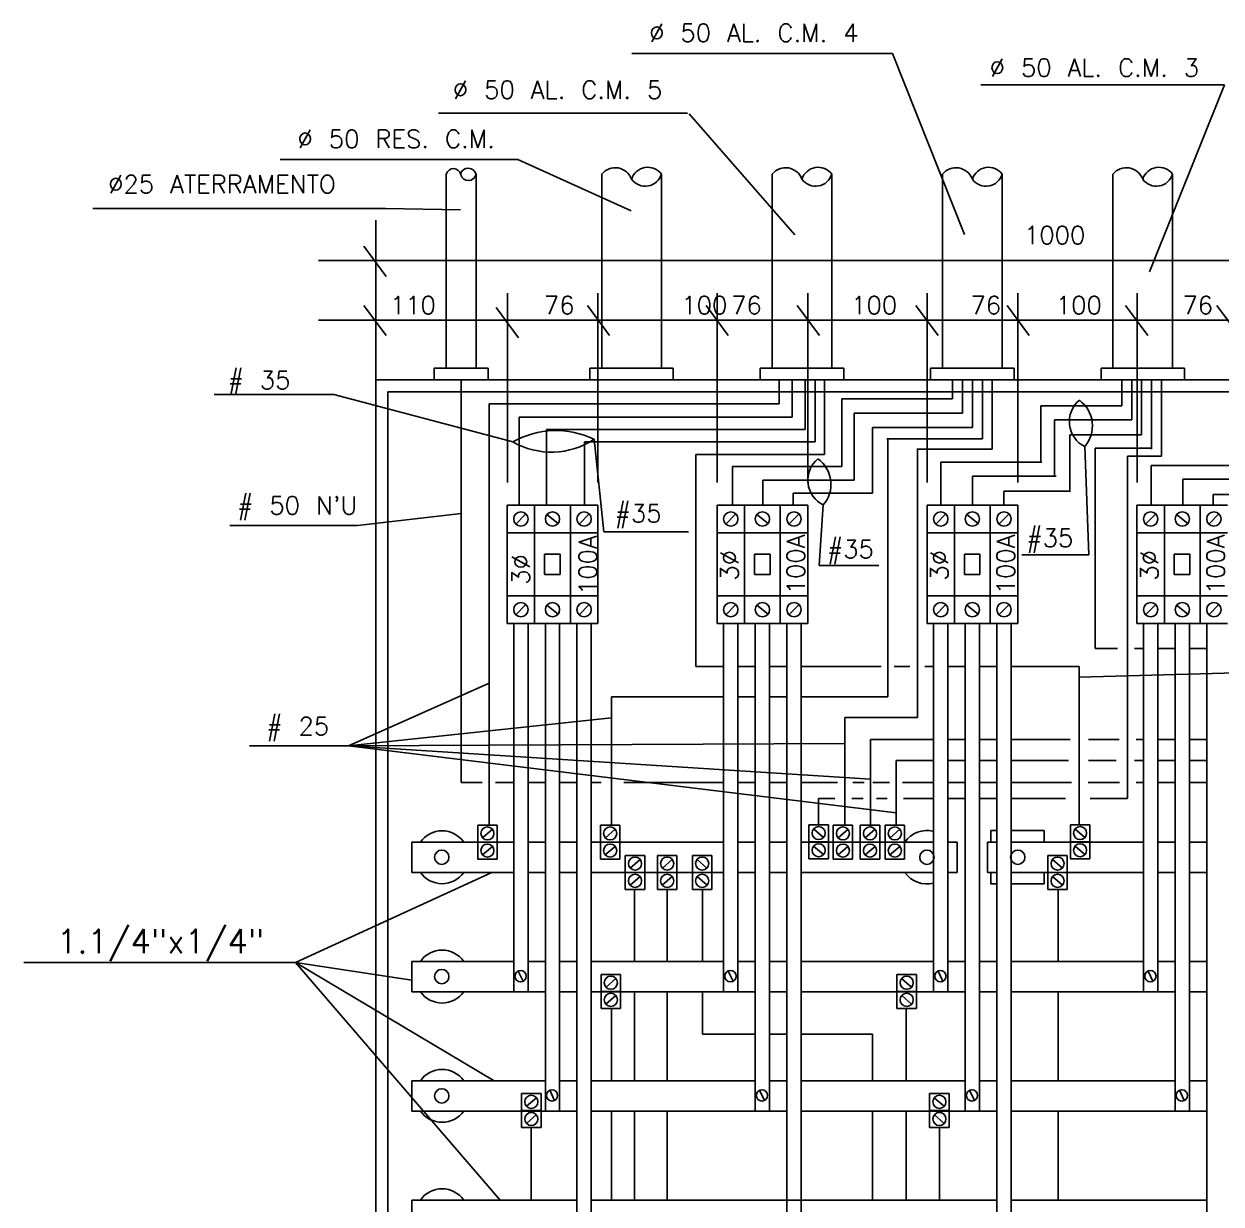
# Model space of a CAD drawing. Extents: x -0.026 to 0.455, y 0.043 to 0.377.
# Drawn here: x -0.0258 to 0.1749, y 0.1741 to 0.3719 of the extents above; entities that cross this region are included whole.
import ezdxf

# ---------------------------------------------------------------- set-up
doc = ezdxf.new("R2010")
doc.units = 0
doc.header["$MEASUREMENT"] = 0
doc.layers.add('DETALHES-DIVERSOS', color=7, linetype='CONTINUOUS')
doc.styles.add('R60', font='txt', dxfattribs={"height": 0.15, "bigfont": 'RHENO'})
doc.styles.add('R80', font='txt', dxfattribs={"height": 0.2, "bigfont": 'RHENO'})

msp = doc.modelspace()

# ---------------------------------------------------------------- linework, layer by layer
at = {"layer": 'DETALHES-DIVERSOS'}
for p, q in [((0.1198375472115845, 0.3670003685644025), (0.0760993715915032, 0.3670003685644025)), ((0.1318931183262825, 0.3366307193454736), (0.1198375472115845, 0.3670003685644025)), ((0.1346657963387777, 0.3617632381575805), (0.1754880954297579, 0.3617632381575805)), ((0.16289690656654, 0.3303800575024377), (0.1754880954297579, 0.3617632381575805)), ((0.0854746045798899, 0.3569847662377273), (0.04368034110916341, 0.3569847662377273)), ((0.1034729840013107, 0.3366047977490896), (0.085756536935059, 0.3568912029601154)), ((0.05699240856692882, 0.3492262698102334), (0.01714206831898252, 0.3492262698102334)), ((0.07598923403826177, 0.3406013432606443), (0.05699240856692882, 0.3492262698102334)), ((0.04500550310922705, 0.3142672894003596), (0.04500550310922705, 0.3467829245575402)), ((0.05000550310922705, 0.3142672894003596), (0.05000550310922705, 0.3467829245575403)), ((0.07107693110922696, 0.3142672894003594), (0.07107693110922696, 0.3467829245575399)), ((0.08107693110922697, 0.3142672894003594), (0.08107693110922697, 0.3467829245575401)), ((0.09964835910922687, 0.3142672894003596), (0.09964835910922687, 0.3467829245575402)), ((0.1096483591092269, 0.3142672894003596), (0.1096483591092269, 0.3467829245575402)), ((0.1282197871092269, 0.3142672894003596), (0.1282197871092269, 0.3467829245575402)), ((0.1382197871092269, 0.3142672894003596), (0.1382197871092269, 0.3467829245575402)), ((0.156791215109227, 0.3142672894003596), (0.156791215109227, 0.3467829245575402)), ((0.166791215109227, 0.3142672894003596), (0.166791215109227, 0.3467829245575405)), ((-0.01426757584461086, 0.3409987421516942), (0.03482175064053266, 0.3409987421516942)), ((0.03482175064053266, 0.3409987421516942), (0.04737089770863562, 0.3407938952089563)), ((0.03321978910922695, 0.3122672894003594), (0.03321978910922695, 0.3390718781442005)), ((0.03120907992406188, 0.3347049097567084), (0.03493419130961328, 0.3296286430515024)), ((0.2403440126750242, 0.3322672894003594), (0.02357328315301629, 0.3322672894003595)), ((0.05524816877866456, 0.2951034556011479), (0.05524816877866456, 0.3268174311335756)), ((0.07044816877866453, 0.2951034556011479), (0.07044816877866453, 0.3268174311335756)), ((0.09044816877866453, 0.2951034556011479), (0.09044816877866453, 0.3268174311335756)), ((0.1056481687786646, 0.2951034556011479), (0.1056481687786646, 0.3268174311335756)), ((0.1256481687786646, 0.2951034556011479), (0.1256481687786646, 0.3268174311335756)), ((0.1408481687786646, 0.2951034556011479), (0.1408481687786646, 0.3268174311335756)), ((0.1608481687786646, 0.2951034556011479), (0.1608481687786646, 0.3268174311335756)), ((0.03120907992406188, 0.3247704113971528), (0.03493419130961328, 0.3196941446919467)), ((0.05338561308588879, 0.3243883153064007), (0.05711072447144033, 0.3193120486011947)), ((0.06867976873227832, 0.3247704113971528), (0.07240488011782986, 0.3196941446919467)), ((0.0885621760556262, 0.3247704113971528), (0.09228728744117774, 0.3196941446919467)), ((0.1038563372387284, 0.3247704113971528), (0.10758144862428, 0.3196941446919467)), ((0.1237387445620763, 0.3247704113971528), (0.1274638559476277, 0.3196941446919467)), ((0.1390329002084658, 0.3247704113971528), (0.1427580115940174, 0.3196941446919467)), ((0.1589153075318137, 0.3247704113971528), (0.1626404189173651, 0.3196941446919467)), ((0.1742094687149159, 0.3247704113971528), (0.1779345801004673, 0.3196941446919467)), ((0.2403440126750242, 0.3222672894003594), (0.02357328315301629, 0.3222672894003594)), ((0.04300550310922688, 0.3122672894003595), (0.04300550310922688, 0.3142672894003596)), ((0.04750550310922691, 0.3142672894003594), (0.04300550310922688, 0.3142672894003596)), ((0.04750550310922691, 0.3142672894003594), (0.05200550310922693, 0.3142672894003596)), ((0.05200550310922693, 0.3122672894003595), (0.05200550310922693, 0.3142672894003596)), ((0.08307693110922686, 0.3142672894003593), (0.06907693110922708, 0.3142672894003594)), ((0.06907693110922708, 0.3122672894003594), (0.06907693110922708, 0.3142672894003594)), ((0.083076931109227, 0.3122672894003594), (0.083076931109227, 0.3142672894003594)), ((0.09764835910922699, 0.3122672894003595), (0.09764835910922699, 0.3142672894003596)), ((0.1116483591092269, 0.3142672894003594), (0.09764835910922699, 0.3142672894003596)), ((0.111648359109227, 0.3122672894003595), (0.111648359109227, 0.3142672894003596)), ((0.140219787109227, 0.3142672894003594), (0.1262197871092269, 0.3142672894003596)), ((0.1262197871092269, 0.3122672894003595), (0.1262197871092269, 0.3142672894003596)), ((0.140219787109227, 0.3122672894003595), (0.140219787109227, 0.3142672894003596)), ((0.1687912151092269, 0.3142672894003594), (0.154791215109227, 0.3142672894003596)), ((0.154791215109227, 0.3122672894003595), (0.154791215109227, 0.3142672894003596)), ((0.168791215109227, 0.3122672894003595), (0.168791215109227, 0.3142672894003596)), ((0.2332197891092269, 0.3122672894003594), (0.03321978910922695, 0.3122672894003594)), ((0.03321978910922695, 0.3122672894003594), (0.03321978910922695, 0.1122672894003594)), ((0.04750550310922691, 0.3122672894003594), (0.04750550310922705, 0.24477805172912)), ((0.1008122943949159, 0.3122672894003594), (0.1008122943949159, 0.3082875234322874)), ((0.1029881069239914, 0.3122672894003594), (0.1029881069239914, 0.3060278323620827)), ((0.1051639257929455, 0.3122672894003594), (0.1051639257929455, 0.3039546115591533)), ((0.1068639257929453, 0.3122672894003594), (0.1068639257929453, 0.3018902284971168)), ((0.1084113760599288, 0.3122672894003594), (0.1084113760599288, 0.2997606986668832)), ((0.1299134292076782, 0.3122672894003594), (0.1299134292076782, 0.3091048463564129)), ((0.1315734292076782, 0.3122672894003594), (0.1315734292076782, 0.3066993229750319)), ((0.1332334292076781, 0.3122672894003594), (0.1332334292076781, 0.3042937995936509)), ((0.1348934292076781, 0.3122672894003594), (0.1348934292076781, 0.3024037477930706)), ((0.1365534292076781, 0.3122672894003594), (0.1365534292076781, 0.3006855168063698)), ((0.1582833782418506, 0.3122672894003594), (0.1582833782418506, 0.3079142970416052)), ((0.1599433782418505, 0.3122672894003594), (0.1599433782418505, 0.3055989067258342)), ((0.1616033782418505, 0.3122672894003594), (0.1616033782418505, 0.3030519804834335)), ((0.1632633782418505, 0.3122672894003594), (0.1632633782418505, 0.3006464514586968)), ((0.1649233782418504, 0.3122672894003594), (0.1649233782418504, 0.2994827528308888)), ((0.02614749323931591, 0.309838869863371), (0.006116192293248161, 0.309838869863371)), ((0.05615982435322223, 0.3018991883374506), (0.02614749323931591, 0.309838869863371)), ((0.2312197891092269, 0.3102672894003595), (0.03521978910922684, 0.3102672894003594)), ((0.03521978910922684, 0.3102672894003594), (0.03521978910922698, 0.1142672894003594)), ((0.1008122943949159, 0.3082875234322874), (0.05220349478071711, 0.3082875234322874)), ((0.05220349478071711, 0.3082875234322874), (0.05220349478071711, 0.2376235287381103)), ((0.1299134292076782, 0.3091048463564129), (0.1113353310423074, 0.3091048463564128)), ((0.1113353310423074, 0.2977487778895828), (0.1113353310423074, 0.3091048463564129)), ((0.1582833782418506, 0.3079142970416052), (0.1446826558197118, 0.3079142970416051)), ((0.144682655819712, 0.3079142970416051), (0.1446826558197118, 0.2984640243299609)), ((0.08416895725573482, 0.3060278323620825), (0.0572483593480456, 0.3060278323620825)), ((0.0572483593480456, 0.3060278323620825), (0.0572483593480456, 0.2912672894003595)), ((0.1029881069239914, 0.3060278323620827), (0.08313732585770538, 0.3060278323620827)), ((0.1315734292076782, 0.3066993229750319), (0.1133986001782449, 0.3066993229750318)), ((0.1133986001782449, 0.29547874540578), (0.1133986001782449, 0.3066993229750319)), ((0.1599433782418505, 0.3055989067258342), (0.1469980461354828, 0.3055989067258341)), ((0.1469980461354828, 0.3055989067258341), (0.1469980461354828, 0.29614863401419)), ((0.08932713326551835, 0.3039546115591533), (0.0618298406215979, 0.3039546115591533)), ((0.0618298406215979, 0.3039546115591533), (0.0618298406215979, 0.2912672894003596)), ((0.1051639257929455, 0.3039546115591533), (0.08932713326551835, 0.3039546115591533)), ((0.1183848323384578, 0.3042937995936509), (0.1164935007122119, 0.3042937995936508)), ((0.1164935007122119, 0.2932806672914846), (0.1164935007122119, 0.3042937995936509)), ((0.1332334292076781, 0.3042937995936509), (0.1183848323384578, 0.3042937995936509)), ((0.09723632845000638, 0.3018902284971168), (0.06819045672287104, 0.3018902284971168)), ((0.06819045672287104, 0.3018902284971168), (0.06819045672287104, 0.2912672894003595)), ((0.06981113944640185, 0.3023299908380638), (0.07140506244047004, 0.2868385120343758)), ((0.1068639257929453, 0.3018902284971168), (0.09620469705197693, 0.3018902284971168)), ((0.1348934292076781, 0.3024037477930706), (0.1189006512074118, 0.3024037477930706)), ((0.1190210076778737, 0.3024037477930706), (0.1190210076778737, 0.2591559394560594)), ((0.1616033782418505, 0.3030519804834335), (0.1495449723778836, 0.3030519804834335)), ((0.1495449723778836, 0.3030519804834335), (0.1495449723778836, 0.2936017077717891)), ((0.1520702838948751, 0.3011046900141154), (0.1527752802886636, 0.2829385445313048)), ((0.08685960303553998, 0.2997606986668832), (0.08685960303553998, 0.2642497919408609)), ((0.1084113760599288, 0.2997606986668832), (0.08685960303553998, 0.2997606986668834)), ((0.1365534292076781, 0.3006855168063698), (0.1238868833676247, 0.3006855168063698)), ((0.1240289741538905, 0.30068551680637), (0.1240289741538905, 0.2556828553937425)), ((0.1538062898901508, 0.3008573376202495), (0.1632633782418505, 0.3008573376202495)), ((0.1538062898901508, 0.3008573376202495), (0.1538062898901508, 0.2672597985045594)), ((0.1592466293899946, 0.2994827528308889), (0.1592466293899948, 0.2420881384024631)), ((0.1592466293899946, 0.2994827528308889), (0.1649233782418504, 0.2994827528308888)), ((0.1113353310423074, 0.2977487778895828), (0.09298183345310405, 0.2977487778895828)), ((0.09298183345310405, 0.2977487778895826), (0.09298183345310405, 0.2912672894003595)), ((0.1448634497463844, 0.2984640243299609), (0.1279197891092269, 0.2984640243299609)), ((0.1279197891092269, 0.2912672894003595), (0.1279197891092269, 0.298464024329961)), ((0.1857849511058741, 0.2979485573187409), (0.1631854451922735, 0.2979485573187409)), ((0.1631854451922735, 0.2979485573187409), (0.1631854451922735, 0.2912672894003596)), ((0.1133986001782449, 0.29547874540578), (0.09807912333952018, 0.2954787454057801)), ((0.09807912333952018, 0.29547874540578), (0.09807912333952018, 0.2912672894003595)), ((0.1472705939017055, 0.2961486340141899), (0.133219789109227, 0.2961486340141899)), ((0.133219789109227, 0.2912672894003596), (0.133219789109227, 0.2961486340141899)), ((0.1857849511058741, 0.2956331670029699), (0.1685144298955172, 0.2956331670029699)), ((0.1685144298955172, 0.2956331670029699), (0.168514429895517, 0.2912672894003596)), ((0.1164935007122119, 0.2932806672914846), (0.1031764171421477, 0.2932806672914848)), ((0.1031764171421477, 0.2932806672914848), (0.1031764171421477, 0.2912672894003593)), ((0.1496777443969055, 0.2936017077717891), (0.138519789109227, 0.2936017077717891)), ((0.138519789109227, 0.2912672894003595), (0.138519789109227, 0.2936017077717891)), ((0.1857849511058741, 0.2930862407605692), (0.1736117236981447, 0.2930862407605692)), ((0.1736117236981447, 0.2930862407605692), (0.1736117236981447, 0.2912672894003596)), ((0.05521978910922684, 0.2912672894003595), (0.05521978910922684, 0.2714672894003596)), ((0.07041978910922694, 0.2912672894003595), (0.05521978910922684, 0.2912672894003595)), ((0.05521978910922684, 0.2912672894003595), (0.05521978910922684, 0.2866672894003595)), ((0.05981978910922692, 0.2912672894003595), (0.05981978910922692, 0.2714672894003596)), ((0.06581978910922687, 0.2912672894003595), (0.06581978910922687, 0.2714672894003596)), ((0.07041978910922694, 0.2912672894003595), (0.07041978910922694, 0.2714672894003596)), ((0.09041978910922695, 0.2912672894003595), (0.09041978910922695, 0.2714672894003596)), ((0.105619789109227, 0.2912672894003595), (0.09041978910922695, 0.2912672894003595)), ((0.09041978910922695, 0.2912672894003595), (0.09041978910922695, 0.2866672894003595)), ((0.09501978910922702, 0.2912672894003595), (0.09501978910922702, 0.2714672894003596)), ((0.101019789109227, 0.2912672894003595), (0.101019789109227, 0.2714672894003596)), ((0.105619789109227, 0.2912672894003595), (0.105619789109227, 0.2714672894003596)), ((0.1082258258509887, 0.2913107756747118), (0.1075122691494387, 0.2811683474934729)), ((0.1256197891092271, 0.2912672894003595), (0.1256197891092271, 0.2714672894003596)), ((0.140819789109227, 0.2912672894003595), (0.1256197891092271, 0.2912672894003595)), ((0.1256197891092271, 0.2912672894003595), (0.1256197891092271, 0.2866672894003595)), ((0.130219789109227, 0.2912672894003595), (0.130219789109227, 0.2714672894003596)), ((0.1362197891092271, 0.2912672894003595), (0.1362197891092271, 0.2714672894003596)), ((0.140819789109227, 0.2912672894003595), (0.140819789109227, 0.2714672894003596)), ((0.1608197891092269, 0.2912672894003595), (0.1608197891092269, 0.2714672894003596)), ((0.1760197891092268, 0.2912672894003595), (0.1608197891092269, 0.2912672894003595)), ((0.1608197891092269, 0.2912672894003595), (0.1608197891092269, 0.2866672894003595)), ((0.1654197891092268, 0.2912672894003595), (0.1654197891092268, 0.2714672894003596)), ((0.1714197891092269, 0.2912672894003595), (0.1714197891092269, 0.2714672894003596)), ((0.03014009218938497, 0.2878468697288544), (0.04750550310922691, 0.2898897927936542)), ((0.05667126097180315, 0.2881187612629357), (0.05836831724665089, 0.2898158175377833)), ((0.06186746147567661, 0.2896974072527481), (0.06377211674277718, 0.288237171547971)), ((0.06727126097180303, 0.2881187612629357), (0.06896831724665077, 0.2898158175377835)), ((0.0918712609718031, 0.2881187612629357), (0.09356831724665085, 0.2898158175377833)), ((0.09706746147567658, 0.2896974072527481), (0.09897211674277713, 0.288237171547971)), ((0.1024712609718031, 0.2881187612629357), (0.1041683172466509, 0.2898158175377835)), ((0.1270712609718032, 0.2881187612629357), (0.1287683172466509, 0.2898158175377833)), ((0.1322674614756767, 0.2896974072527481), (0.1341721167427772, 0.288237171547971)), ((0.1376712609718032, 0.2881187612629357), (0.139368317246651, 0.2898158175377835)), ((0.162271260971803, 0.2881187612629357), (0.1639683172466508, 0.2898158175377833)), ((0.1674674614756765, 0.2896974072527481), (0.1693721167427771, 0.288237171547971)), ((0.1728712609718031, 0.2881187612629357), (0.1745683172466508, 0.2898158175377835)), ((0.03014009218938497, 0.2878468697288544), (0.008689893899958747, 0.2878468697288544)), ((0.07041978910922694, 0.2866672894003595), (0.05521978910922684, 0.2866672894003595)), ((0.08563116884737297, 0.2868385120343758), (0.07140506244047004, 0.2868385120343758)), ((0.105619789109227, 0.2866672894003595), (0.09041978910922695, 0.2866672894003595)), ((0.140819789109227, 0.2866672894003595), (0.1256197891092271, 0.2866672894003595)), ((0.1760197891092268, 0.2866672894003595), (0.1608197891092269, 0.2866672894003595)), ((0.06409527757364529, 0.2830672894003597), (0.06148043115259824, 0.2830672894003597)), ((0.06148043115259824, 0.2830672894003597), (0.06148043115259824, 0.2796672894003591)), ((0.06409527757364529, 0.2830672894003597), (0.06409527757364515, 0.2796672894003591)), ((0.09929527757364526, 0.2830672894003597), (0.09668043115259821, 0.2830672894003597)), ((0.09668043115259821, 0.2830672894003597), (0.09668043115259821, 0.2796672894003591)), ((0.09929527757364526, 0.2830672894003597), (0.09929527757364526, 0.2796672894003591)), ((0.1344952775736453, 0.2830672894003597), (0.1318804311525983, 0.2830672894003597)), ((0.1318804311525983, 0.2830672894003597), (0.1318804311525983, 0.2796672894003591)), ((0.1344952775736453, 0.2830672894003597), (0.1344952775736453, 0.2796672894003591)), ((0.1696952775736452, 0.2830672894003597), (0.1670804311525983, 0.2830672894003597)), ((0.1670804311525983, 0.2830672894003597), (0.1670804311525983, 0.2796672894003591)), ((0.1696952775736452, 0.2830672894003597), (0.1696952775736452, 0.2796672894003591)), ((0.1175251447899989, 0.2811683474934729), (0.1075122691494387, 0.2811683474934729)), ((0.1527752802886636, 0.2829385445313048), (0.141518931040022, 0.2829385445313048)), ((0.06409527757364515, 0.2796672894003591), (0.06148043115259824, 0.2796672894003591)), ((0.09929527757364526, 0.2796672894003591), (0.09668043115259821, 0.2796672894003591)), ((0.1344952775736453, 0.2796672894003591), (0.1318804311525983, 0.2796672894003591)), ((0.1696952775736452, 0.2796672894003591), (0.1670804311525983, 0.2796672894003591)), ((0.07041978910922694, 0.2760672894003594), (0.05521978910922684, 0.2760672894003592)), ((0.105619789109227, 0.2760672894003594), (0.09041978910922695, 0.2760672894003592)), ((0.140819789109227, 0.2760672894003594), (0.1256197891092269, 0.2760672894003592)), ((0.1760197891092268, 0.2760672894003594), (0.1608197891092269, 0.2760672894003592)), ((0.05667126097180301, 0.2729187612629356), (0.05836831724665075, 0.2746158175377834)), ((0.06186746147567661, 0.274497407252748), (0.06377211674277718, 0.2730371715479709)), ((0.06727126097180303, 0.2729187612629356), (0.06896831724665077, 0.2746158175377834)), ((0.0918712609718031, 0.2729187612629356), (0.09356831724665085, 0.2746158175377834)), ((0.09706746147567658, 0.274497407252748), (0.09897211674277713, 0.2730371715479709)), ((0.1024712609718031, 0.2729187612629356), (0.1041683172466509, 0.2746158175377834)), ((0.1270712609718031, 0.2729187612629356), (0.1287683172466509, 0.2746158175377834)), ((0.1322674614756767, 0.274497407252748), (0.1341721167427772, 0.2730371715479709)), ((0.1376712609718031, 0.2729187612629356), (0.1393683172466508, 0.2746158175377834)), ((0.162271260971803, 0.2729187612629356), (0.1639683172466508, 0.2746158175377834)), ((0.1674674614756765, 0.274497407252748), (0.1693721167427772, 0.2730371715479709)), ((0.1728712609718029, 0.2729187612629356), (0.1745683172466508, 0.2746158175377834)), ((0.07041978910922694, 0.2714672894003594), (0.05521978910922684, 0.2714672894003593)), ((0.05631978910922698, 0.2714672894003593), (0.05631978910922698, 0.2097272894003595)), ((0.05871978910922693, 0.2714672894003593), (0.05871978910922707, 0.2097272894003595)), ((0.06161978910922699, 0.2714672894003594), (0.06161978910922699, 0.1897272894003594)), ((0.06401978910922694, 0.2714672894003594), (0.06401978910922694, 0.1897272894003594)), ((0.066919789109227, 0.2714672894003594), (0.066919789109227, 0.1697272894003594)), ((0.06931978910922709, 0.2714672894003594), (0.06931978910922695, 0.1697272894003594)), ((0.105619789109227, 0.2714672894003594), (0.09041978910922695, 0.2714672894003593)), ((0.09151978910922694, 0.2714672894003593), (0.09151978910922694, 0.2097272894003595)), ((0.09391978910922688, 0.2714672894003593), (0.09391978910922703, 0.2097272894003595)), ((0.09681978910922695, 0.2714672894003594), (0.09681978910922695, 0.1897272894003594)), ((0.0992197891092269, 0.2714672894003594), (0.0992197891092269, 0.1897272894003594)), ((0.102119789109227, 0.2714672894003594), (0.102119789109227, 0.1697272894003594)), ((0.104519789109227, 0.2714672894003594), (0.1045197891092269, 0.1697272894003594)), ((0.140819789109227, 0.2714672894003594), (0.1256197891092271, 0.2714672894003593)), ((0.1267197891092269, 0.2714672894003593), (0.1267197891092269, 0.2097272894003595)), ((0.129119789109227, 0.2714672894003593), (0.129119789109227, 0.2097272894003595)), ((0.1320197891092269, 0.2714672894003594), (0.1320197891092269, 0.1897272894003594)), ((0.134419789109227, 0.2714672894003594), (0.134419789109227, 0.1897272894003594)), ((0.1373197891092269, 0.2714672894003594), (0.1373197891092269, 0.1697272894003594)), ((0.139719789109227, 0.2714672894003594), (0.139719789109227, 0.1697272894003594)), ((0.1760197891092268, 0.2714672894003594), (0.1608197891092269, 0.2714672894003593)), ((0.1619197891092269, 0.2714672894003593), (0.1619197891092269, 0.2097272894003595)), ((0.1643197891092268, 0.2714672894003593), (0.164319789109227, 0.2097272894003595)), ((0.1672197891092269, 0.2714672894003594), (0.1672197891092269, 0.1897272894003594)), ((0.169619789109227, 0.2714672894003594), (0.169619789109227, 0.1897272894003594)), ((0.1725197891092269, 0.2714672894003594), (0.1725197891092269, 0.1697272894003594)), ((0.1538062898901508, 0.2672597985045594), (0.157583501119538, 0.2672597985045594)), ((0.1604146327238809, 0.2672597985045594), (0.1619197891092269, 0.2672597985045594)), ((0.1643197891092268, 0.2672597985045594), (0.1672197891092269, 0.2672597985045594)), ((0.169619789109227, 0.2672597985045594), (0.1725197891092269, 0.2672597985045594)), ((0.1511372990523982, 0.2624319910909951), (0.2680209432494236, 0.2656362874500756)), ((0.08685960303553998, 0.2642497919408609), (0.09151978910922708, 0.2642497919408609)), ((0.09391978910922688, 0.2642497919408609), (0.09681978910922709, 0.2642497919408609)), ((0.0992197891092269, 0.2642497919408609), (0.102119789109227, 0.2642497919408608)), ((0.104519789109227, 0.2642497919408608), (0.1179296311221503, 0.2642497919408609)), ((0.1201042691636081, 0.2642497919408609), (0.1227401928878905, 0.2642497919408609)), ((0.1252443207027945, 0.2642497919408609), (0.1267197891092269, 0.2642497919408608)), ((0.129119789109227, 0.2642497919408608), (0.1320197891092269, 0.2642497919408609)), ((0.134419789109227, 0.2642497919408609), (0.1373197891092271, 0.2642497919408611)), ((0.139719789109227, 0.2642497919408611), (0.1511372990523982, 0.2642497919408609)), ((0.1511372990523982, 0.2642497919408609), (0.1511372990523982, 0.2376795128571176)), ((0.05220349478071711, 0.2614422853154522), (0.02862077746580894, 0.2509243568298792)), ((0.09151978910922708, 0.2591559394560596), (0.07271402358427181, 0.2591559394560591)), ((0.07271402358427181, 0.2591559394560591), (0.07271402358427168, 0.2376235287381103)), ((0.09681978910922709, 0.2591559394560595), (0.09391978910922688, 0.2591559394560596)), ((0.102119789109227, 0.2591559394560594), (0.0992197891092269, 0.2591559394560595)), ((0.1190210076778737, 0.2591559394560594), (0.104519789109227, 0.2591559394560594)), ((0.07271402358427181, 0.255635383924209), (0.02862077746580894, 0.2509243568298792)), ((0.1240289741538905, 0.2556828553937425), (0.1118144742087498, 0.2556828553937425)), ((0.1118144742087498, 0.2556828553937425), (0.1118144742087498, 0.2376235287381103)), ((0.02862077746580894, 0.2509243568298792), (0.01202361738666752, 0.2509243568298792)), ((0.1118144742087498, 0.2513384436368851), (0.02862077746580894, 0.2509243568298792)), ((0.12042630982383, 0.2397018834444088), (0.02862077746580894, 0.2509243568298792)), ((0.1161275874290132, 0.2453614835635355), (0.02862077746580894, 0.2509243568298792)), ((0.1161285571270756, 0.2519782354047959), (0.1161264143284268, 0.2373568110099915)), ((0.1267197891092269, 0.2519782354047959), (0.1161285571270756, 0.2519782354047959)), ((0.132019789109227, 0.2519782354047959), (0.129119789109227, 0.2519782354047959)), ((0.1373197891092271, 0.251978235404796), (0.134419789109227, 0.2519782354047959)), ((0.149604854487274, 0.2519782354047959), (0.139719789109227, 0.251978235404796)), ((0.1578408752099202, 0.2519782354047959), (0.1526933657187118, 0.2519782354047959)), ((0.1619197891092269, 0.2519782354047957), (0.1606720068142631, 0.2519782354047959)), ((0.1672197891092269, 0.2519782354047959), (0.1643197891092268, 0.2519782354047957)), ((0.1725197891092269, 0.251978235404796), (0.169619789109227, 0.251978235404796)), ((0.12042630982383, 0.2485051541651585), (0.12042630982383, 0.2376235287381104)), ((0.1267197891092269, 0.2485051541651585), (0.12042630982383, 0.2485051541651585)), ((0.1320197891092269, 0.2485051541651585), (0.129119789109227, 0.2485051541651585)), ((0.1373197891092269, 0.2485051541651585), (0.134419789109227, 0.2485051541651585)), ((0.1493474803968917, 0.2485051541651585), (0.139719789109227, 0.2485051541651585)), ((0.157326121492443, 0.2485051541651585), (0.1526933657187118, 0.2485051541651585)), ((0.1619197891092269, 0.2485051541651585), (0.1604146327238809, 0.2485051541651585)), ((0.1672197891092269, 0.2485051541651586), (0.164319789109227, 0.2485051541651585)), ((0.1725197891092269, 0.2485051541651588), (0.169619789109227, 0.2485051541651586)), ((0.1725197891092269, 0.2485051541651588), (0.1725197891092269, 0.2485051541651588)), ((0.05103317024079303, 0.24477805172912), (0.04750550310922705, 0.24477805172912)), ((0.05631978910922698, 0.24477805172912), (0.05327052532796642, 0.24477805172912)), ((0.06161978910922699, 0.2447780517291198), (0.05871978910922693, 0.24477805172912)), ((0.066919789109227, 0.2447780517291198), (0.06401978910922694, 0.2447780517291198)), ((0.0709620639356723, 0.2447780517291198), (0.06931978910922709, 0.2447780517291198)), ((0.09151978910922694, 0.2447780517291198), (0.07478267029828914, 0.2447780517291198)), ((0.09681978910922709, 0.24477805172912), (0.09391978910922688, 0.2447780517291198)), ((0.102119789109227, 0.2447780517291201), (0.0992197891092269, 0.24477805172912)), ((0.1106153165001581, 0.2447780517291201), (0.1045197891092269, 0.2447780517291201)), ((0.1150927502613926, 0.2447780517291201), (0.1131735293339712, 0.2447780517291201)), ((0.1193262538655927, 0.2447780517291201), (0.1165295619647316, 0.2447780517291201)), ((0.1267197891092269, 0.2447780517291201), (0.1214890791083786, 0.2447780517291201)), ((0.1320197891092269, 0.2447780517291201), (0.129119789109227, 0.2447780517291201)), ((0.1373197891092269, 0.2447780517291201), (0.134419789109227, 0.2447780517291201)), ((0.1498496878963599, 0.2447780517291201), (0.139719789109227, 0.2447780517291201)), ((0.1578668776114336, 0.2447780517291201), (0.152646379797221, 0.2447780517291201)), ((0.1619197891092269, 0.2447780517291201), (0.1606635695122947, 0.2447780517291201)), ((0.1672197891092269, 0.2447780517291201), (0.164319789109227, 0.2447780517291201)), ((0.1725197891092269, 0.2447780517291201), (0.169619789109227, 0.2447780517291201)), ((0.1074460409570175, 0.2420881384024631), (0.1101355927287202, 0.2420881384024631)), ((0.1074460409570175, 0.2376795128571176), (0.1074460409570175, 0.2420881384024631)), ((0.1130139420479929, 0.2420881384024631), (0.114932841594175, 0.2420881384024631)), ((0.1171715562445769, 0.2420881384024631), (0.1189305471235411, 0.2420881384024631)), ((0.1216489877755963, 0.2420881384024631), (0.126719789109227, 0.2420881384024631)), ((0.129119789109227, 0.2420881384024631), (0.1320197891092269, 0.2420881384024632)), ((0.134419789109227, 0.2420881384024632), (0.1373197891092269, 0.2420881384024631)), ((0.139719789109227, 0.2420881384024631), (0.1488333942961476, 0.2420881384024631)), ((0.1529910107229469, 0.2420881384024631), (0.1592466293899948, 0.2420881384024631)), ((0.05027435336549999, 0.2376235287381104), (0.05353465420785625, 0.2376235287381104)), ((0.05027435336549999, 0.231940789109259), (0.05027435336549999, 0.2376235287381104)), ((0.0527606408814367, 0.2369489719386027), (0.05110449075093954, 0.235505628144123)), ((0.05353465420785625, 0.2376235287381104), (0.05353465420785625, 0.231940789109259)), ((0.07085678381090774, 0.2376235287381104), (0.07411708465326398, 0.2376235287381104)), ((0.07085678381090774, 0.231940789109259), (0.07085678381090774, 0.2376235287381104)), ((0.07334307132684444, 0.2369489719386027), (0.07168692119634727, 0.235505628144123)), ((0.07411708465326398, 0.2376235287381104), (0.07411708465326398, 0.231940789109259)), ((0.1090761913781955, 0.2376795128571176), (0.1058158905358394, 0.2376795128571176)), ((0.1058158905358394, 0.2376795128571176), (0.1058158905358394, 0.2319967732282662)), ((0.106589903862259, 0.2370049560576099), (0.108246053992756, 0.2355616122631302)), ((0.1090761913781955, 0.2319967732282662), (0.1090761913781955, 0.2376795128571176)), ((0.1098838681304579, 0.2376235287381104), (0.113144168972814, 0.2376235287381104)), ((0.1098838681304579, 0.231940789109259), (0.1098838681304579, 0.2376235287381104)), ((0.1123701556463945, 0.2369489719386027), (0.1107140055158975, 0.235505628144123)), ((0.113144168972814, 0.2376235287381104), (0.113144168972814, 0.231940789109259)), ((0.114428232113285, 0.2376235287381104), (0.1176885329556413, 0.2376235287381104)), ((0.114428232113285, 0.231940789109259), (0.114428232113285, 0.2376235287381104)), ((0.1169145196292217, 0.2369489719386027), (0.1152583694987246, 0.235505628144123)), ((0.1176885329556413, 0.2376235287381104), (0.1176885329556413, 0.231940789109259)), ((0.118584010397071, 0.2376235287381104), (0.1218443112394273, 0.2376235287381104)), ((0.118584010397071, 0.231940789109259), (0.118584010397071, 0.2376235287381104)), ((0.1210702979130076, 0.2369489719386027), (0.1194141477825107, 0.235505628144123)), ((0.1218443112394273, 0.2376235287381104), (0.1218443112394272, 0.231940789109259)), ((0.1529079553072577, 0.2376795128571176), (0.1496476544649013, 0.2376795128571176)), ((0.1496476544649013, 0.2376795128571176), (0.1496476544649015, 0.2319967732282662)), ((0.150421667791321, 0.2370049560576099), (0.152077817921818, 0.2355616122631302)), ((0.1529079553072577, 0.2319967732282662), (0.1529079553072577, 0.2376795128571176)), ((0.1373197891092269, 0.2367512397557641), (0.1363291024258774, 0.2367512397557641)), ((0.1363291024258774, 0.2367512397557641), (0.1363291024258774, 0.2348072894003594)), ((0.1452771024258772, 0.2367512397557641), (0.139719789109227, 0.2367512397557641)), ((0.1452771024258772, 0.2348072894003594), (0.1452771024258772, 0.2367512397557641)), ((0.0392197891092269, 0.2348072894003594), (0.05631978910922698, 0.2348072894003596)), ((0.0392197891092269, 0.2348072894003593), (0.0392197891092269, 0.2297272894003594)), ((0.05353465420785625, 0.2347821589236847), (0.05027435336549999, 0.2347821589236847)), ((0.05274243656816282, 0.2340917369667179), (0.05108516317432162, 0.2326474142421597)), ((0.05871978910922693, 0.2348072894003596), (0.06161978910922699, 0.2348072894003596)), ((0.06401978910922694, 0.2348072894003596), (0.066919789109227, 0.2348072894003594)), ((0.06936736163255518, 0.2348072894003594), (0.09151978910922708, 0.2348072894003593)), ((0.07411708465326398, 0.2347821589236847), (0.07085678381090774, 0.2347821589236847)), ((0.07332486701357055, 0.2340917369667179), (0.07166759361972937, 0.2326474142421597)), ((0.09391978910922688, 0.2348072894003596), (0.09681978910922695, 0.2348072894003596)), ((0.09391978910922703, 0.2348072894003593), (0.09681978910922695, 0.2348072894003593)), ((0.0992197891092269, 0.2348072894003596), (0.1021197891092271, 0.2348072894003594)), ((0.0992197891092269, 0.2348072894003593), (0.102119789109227, 0.2348072894003593)), ((0.104519789109227, 0.2348072894003593), (0.1267197891092269, 0.2348072894003593)), ((0.1058158905358394, 0.2348381430426919), (0.1090761913781955, 0.2348381430426919)), ((0.1066081081755327, 0.2341477210857251), (0.1082653815693739, 0.2327033983611669)), ((0.113144168972814, 0.2347821589236847), (0.1098838681304579, 0.2347821589236847)), ((0.1123519513331208, 0.2340917369667179), (0.1106946779392796, 0.2326474142421597)), ((0.1176885329556413, 0.2347821589236847), (0.114428232113285, 0.2347821589236847)), ((0.1168963153159479, 0.2340917369667179), (0.1152390419221067, 0.2326474142421597)), ((0.1218443112394272, 0.2347821589236847), (0.118584010397071, 0.2347821589236847)), ((0.121052093599734, 0.2340917369667179), (0.1193948202058928, 0.2326474142421597)), ((0.129119789109227, 0.2348072894003596), (0.130679789109227, 0.2348072894003596)), ((0.129119789109227, 0.2348072894003593), (0.130679789109227, 0.2348072894003593)), ((0.130679789109227, 0.2348072894003594), (0.130679789109227, 0.2297272894003594)), ((0.1357597891092269, 0.2348072894003593), (0.1373197891092269, 0.2348072894003594)), ((0.1357597891092269, 0.2348072894003596), (0.1373197891092271, 0.2348072894003594)), ((0.1357597891092269, 0.2348072894003594), (0.1357597891092269, 0.2297272894003594)), ((0.139719789109227, 0.2348072894003594), (0.1619197891092269, 0.2348072894003594)), ((0.1496476544649015, 0.2348381430426919), (0.1529079553072577, 0.2348381430426919)), ((0.1504398721045948, 0.2341477210857251), (0.152097145498436, 0.2327033983611669)), ((0.164319789109227, 0.2348072894003596), (0.1672197891092269, 0.2348072894003596)), ((0.164319789109227, 0.2348072894003594), (0.1672197891092269, 0.2348072894003593)), ((0.169619789109227, 0.2348072894003596), (0.1725197891092269, 0.2348072894003594)), ((0.169619789109227, 0.2348072894003593), (0.1725197891092269, 0.2348072894003593)), ((0.05353465420785625, 0.231940789109259), (0.05027435336549999, 0.231940789109259)), ((0.07411708465326398, 0.231940789109259), (0.07085678381090774, 0.231940789109259)), ((0.07502939207983872, 0.2268819284764508), (0.07502939207983872, 0.2325646681053023)), ((0.07502939207983872, 0.2325646681053023), (0.07828969292219512, 0.2325646681053023)), ((0.07751567959577542, 0.2318901113057946), (0.0758595294652784, 0.2304467675113149)), ((0.07828969292219512, 0.2325646681053023), (0.07828969292219498, 0.2268819284764508)), ((0.0804174249782355, 0.2268819284764508), (0.0804174249782355, 0.2325646681053023)), ((0.0804174249782355, 0.2325646681053023), (0.08367772582059174, 0.2325646681053023)), ((0.08290371249417205, 0.2318901113057946), (0.08124756236367517, 0.2304467675113149)), ((0.08367772582059174, 0.2325646681053023), (0.0836777258205916, 0.2268819284764508)), ((0.08628072965888578, 0.2325646681053023), (0.08628072965888606, 0.2268819284764508)), ((0.08954103050124218, 0.2325646681053023), (0.08628072965888578, 0.2325646681053023)), ((0.0870547429853056, 0.2318901113057946), (0.08871089311580249, 0.2304467675113149)), ((0.08954103050124218, 0.2268819284764508), (0.08954103050124218, 0.2325646681053023)), ((0.1058158905358394, 0.2319967732282662), (0.1090761913781955, 0.2319967732282662)), ((0.113144168972814, 0.231940789109259), (0.1098838681304579, 0.231940789109259)), ((0.1176885329556413, 0.231940789109259), (0.114428232113285, 0.231940789109259)), ((0.1218443112394272, 0.231940789109259), (0.118584010397071, 0.231940789109259)), ((0.1458814312705349, 0.2325646681053021), (0.145881431270535, 0.2268819284764507)), ((0.1491417321128913, 0.2325646681053021), (0.1458814312705349, 0.2325646681053021)), ((0.1466554445969545, 0.2318901113057945), (0.1483115947274516, 0.2304467675113148)), ((0.1491417321128913, 0.2268819284764507), (0.1491417321128913, 0.2325646681053021)), ((0.1496476544649015, 0.2319967732282662), (0.1529079553072577, 0.2319967732282662)), ((0.05263766963915217, 0.2297272894003595), (0.0197232303084229, 0.2146131603778053)), ((0.0392197891092269, 0.2297272894003594), (0.05631978910922698, 0.2297272894003595)), ((0.05871978910922693, 0.2297272894003595), (0.06161978910922699, 0.2297272894003596)), ((0.06401978910922694, 0.2297272894003595), (0.066919789109227, 0.2297272894003595)), ((0.0693735646207098, 0.2297272894003594), (0.09151978910922708, 0.2297272894003594)), ((0.07828969292219498, 0.2297232982908766), (0.07502939207983872, 0.2297232982908766)), ((0.07749747528250168, 0.2290328763339098), (0.07584020188866049, 0.2275885536093516)), ((0.0836777258205916, 0.2297232982908766), (0.0804174249782355, 0.2297232982908766)), ((0.08288550818089846, 0.2290328763339098), (0.08122823478705726, 0.2275885536093516)), ((0.08628072965888606, 0.2297232982908766), (0.08954103050124218, 0.2297232982908766)), ((0.08707294729857921, 0.2290328763339098), (0.08873022069242041, 0.2275885536093516)), ((0.09391978910922688, 0.2297272894003595), (0.09681978910922695, 0.2297272894003596)), ((0.09391978910922703, 0.2297272894003594), (0.09681978910922695, 0.2297272894003594)), ((0.0992197891092269, 0.2297272894003595), (0.1021197891092271, 0.2297272894003595)), ((0.0992197891092269, 0.2297272894003594), (0.102119789109227, 0.2297272894003594)), ((0.104519789109227, 0.2297272894003594), (0.1267197891092269, 0.2297272894003592)), ((0.129119789109227, 0.2297272894003595), (0.130679789109227, 0.2297272894003596)), ((0.129119789109227, 0.2297272894003592), (0.130679789109227, 0.2297272894003594)), ((0.1357597891092269, 0.2297272894003594), (0.1373197891092269, 0.2297272894003595)), ((0.1357597891092269, 0.2297272894003596), (0.1373197891092271, 0.2297272894003595)), ((0.1363291024258774, 0.2297272894003594), (0.1363291024258774, 0.2278032397557641)), ((0.139719789109227, 0.2297272894003594), (0.1619197891092269, 0.2297272894003592)), ((0.1452771024258772, 0.2278032397557641), (0.1452771024258772, 0.2297272894003594)), ((0.145881431270535, 0.2297232982908764), (0.1491417321128913, 0.2297232982908764)), ((0.1466736489102283, 0.2290328763339096), (0.1483309223040695, 0.2275885536093514)), ((0.164319789109227, 0.2297272894003595), (0.1672197891092269, 0.2297272894003596)), ((0.164319789109227, 0.2297272894003591), (0.1672197891092269, 0.2297272894003592)), ((0.169619789109227, 0.2297272894003595), (0.1725197891092269, 0.2297272894003595)), ((0.169619789109227, 0.2297272894003592), (0.1725197891092269, 0.2297272894003594)), ((0.07828969292219498, 0.2268819284764508), (0.07502939207983872, 0.2268819284764508)), ((0.0765879933181924, 0.2148072894003596), (0.0765879933181924, 0.2268819284764508)), ((0.0836777258205916, 0.2268819284764508), (0.0804174249782355, 0.2268819284764508)), ((0.08204757539941354, 0.2268819284764508), (0.08204757539941354, 0.2148072894003595)), ((0.08628072965888606, 0.2268819284764508), (0.08954103050124218, 0.2268819284764508)), ((0.0879824292628885, 0.2148072894003595), (0.0879824292628885, 0.2268819284764508)), ((0.1363291024258774, 0.2278032397557641), (0.1373197891092269, 0.2278032397557641)), ((0.139719789109227, 0.2278032397557641), (0.1452771024258772, 0.2278032397557641)), ((0.145881431270535, 0.2268819284764507), (0.1491417321128913, 0.2268819284764507)), ((0.1475829389801785, 0.2148072894003595), (0.1475829389801784, 0.2268819284764507)), ((0.0392197891092269, 0.2148072894003595), (0.05631978910922698, 0.2148072894003593)), ((0.0392197891092269, 0.2148072894003595), (0.0392197891092269, 0.2097272894003594)), ((0.05871978910922693, 0.2148072894003593), (0.06161978910922699, 0.2148072894003595)), ((0.06401978910922708, 0.2148072894003596), (0.066919789109227, 0.2148072894003595)), ((0.06939178284576258, 0.2148072894003595), (0.09151978910922694, 0.2148072894003595)), ((0.09391978910922688, 0.2148072894003593), (0.09681978910922695, 0.2148072894003595)), ((0.09391978910922703, 0.2148072894003595), (0.09681978910922709, 0.2148072894003595)), ((0.09921978910922703, 0.2148072894003596), (0.102119789109227, 0.2148072894003595)), ((0.0992197891092269, 0.2148072894003595), (0.102119789109227, 0.2148072894003593)), ((0.104519789109227, 0.2148072894003593), (0.1267197891092269, 0.2148072894003595)), ((0.129119789109227, 0.2148072894003593), (0.1320197891092269, 0.2148072894003595)), ((0.129119789109227, 0.2148072894003595), (0.1320197891092269, 0.2148072894003595)), ((0.134419789109227, 0.2148072894003596), (0.1373197891092269, 0.2148072894003595)), ((0.134419789109227, 0.2148072894003595), (0.1373197891092269, 0.2148072894003595)), ((0.139719789109227, 0.2148072894003595), (0.1619197891092269, 0.2148072894003595)), ((0.164319789109227, 0.2148072894003593), (0.1672197891092269, 0.2148072894003595)), ((0.164319789109227, 0.2148072894003595), (0.1672197891092269, 0.2148072894003595)), ((0.169619789109227, 0.2148072894003596), (0.1725197891092269, 0.2148072894003595)), ((0.169619789109227, 0.2148072894003595), (0.1725197891092269, 0.2148072894003595)), ((0.0197232303084229, 0.2146131603778053), (-0.02580513063258522, 0.2146131603778053)), ((0.0392197891092269, 0.2116587686778272), (0.0197232303084229, 0.2146131603778053)), ((0.05401731878596564, 0.1748072894003594), (0.0197232303084229, 0.2146131603778053)), ((0.05303185590062924, 0.1948072894003596), (0.0197232303084229, 0.2146131603778053)), ((0.05708078689734023, 0.2131965107488529), (0.05788878945113225, 0.2114862386766596)), ((0.09228078689734019, 0.2131965107488529), (0.09308878945113236, 0.2114862386766596)), ((0.1274807868973403, 0.2131965107488529), (0.1282887894511325, 0.2114862386766596)), ((0.1626807868973403, 0.2131965107488529), (0.1634887894511323, 0.2114862386766596)), ((0.07097207035733603, 0.2126025210179131), (0.0742323711996923, 0.2126025210179131)), ((0.07097207035733603, 0.2069197813890617), (0.07097207035733603, 0.2126025210179131)), ((0.07345835787327275, 0.2119279642184054), (0.07180220774277558, 0.2104846204239257)), ((0.0742323711996923, 0.2126025210179131), (0.0742323711996923, 0.2069197813890617)), ((0.1238401571352978, 0.2126025210179131), (0.1205798562929414, 0.2126025210179131)), ((0.1205798562929414, 0.2126025210179131), (0.1205798562929414, 0.2069197813890617)), ((0.1213538696193609, 0.2119279642184054), (0.1230100197498581, 0.2104846204239257)), ((0.1238401571352978, 0.2069197813890617), (0.1238401571352978, 0.2126025210179131)), ((0.0392197891092269, 0.2097272894003594), (0.06161978910922699, 0.2097272894003595)), ((0.06401978910922708, 0.2097272894003596), (0.066919789109227, 0.2097272894003595)), ((0.06939798583391735, 0.2097272894003594), (0.09681978910922709, 0.2097272894003596)), ((0.0742323711996923, 0.2097611512034874), (0.07097207035733603, 0.2097611512034874)), ((0.07344015355999886, 0.2090707292465206), (0.07178288016615766, 0.2076264065219624)), ((0.07654399844288776, 0.1948072894003595), (0.07654399844288776, 0.2097272894003596)), ((0.08204757539941354, 0.2097272894003595), (0.08204757539941354, 0.1948072894003593)), ((0.0879824292628885, 0.2026197283005715), (0.0879824292628885, 0.2097272894003595)), ((0.09921978910922703, 0.2097272894003596), (0.102119789109227, 0.2097272894003595)), ((0.0992197891092269, 0.2097272894003596), (0.102119789109227, 0.2097272894003595)), ((0.1045197891092269, 0.2097272894003595), (0.132019789109227, 0.2097272894003595)), ((0.1205798562929414, 0.2097611512034874), (0.1238401571352978, 0.2097611512034874)), ((0.1213720739326348, 0.2090707292465206), (0.123029347326476, 0.2076264065219624)), ((0.134419789109227, 0.2097272894003596), (0.1373197891092269, 0.2097272894003595)), ((0.134419789109227, 0.2097272894003595), (0.1373197891092271, 0.2097272894003595)), ((0.139719789109227, 0.2097272894003595), (0.1672197891092269, 0.2097272894003594)), ((0.1475829389801785, 0.1948072894003593), (0.1475829389801785, 0.2097272894003595)), ((0.169619789109227, 0.2097272894003596), (0.1725197891092269, 0.2097272894003595)), ((0.169619789109227, 0.2097272894003594), (0.1725197891092269, 0.2097272894003594)), ((0.0742323711996923, 0.2069197813890617), (0.07097207035733603, 0.2069197813890617)), ((0.07269566158323187, 0.1948072894003596), (0.07269566158323187, 0.2069197813890617)), ((0.1205798562929414, 0.2069197813890617), (0.1238401571352978, 0.2069197813890617)), ((0.1221165659094018, 0.1948072894003597), (0.1221165659094018, 0.2069197813890617)), ((0.09681978910922695, 0.2026197283005715), (0.0879824292628885, 0.2026197283005715)), ((0.102119789109227, 0.2026197283005715), (0.09921978910922703, 0.2026197283005715)), ((0.116447967350957, 0.2026197283005715), (0.104519789109227, 0.2026197283005715)), ((0.116447967350957, 0.1948072894003597), (0.116447967350957, 0.2026197283005715)), ((0.0392197891092269, 0.1948072894003595), (0.06161978910922699, 0.1948072894003596)), ((0.0392197891092269, 0.1948072894003595), (0.0392197891092269, 0.1897272894003594)), ((0.066919789109227, 0.1948072894003596), (0.06401978910922708, 0.1948072894003596)), ((0.06931978910922709, 0.1948072894003595), (0.09681978910922695, 0.1948072894003593)), ((0.09921978910922703, 0.1948072894003596), (0.102119789109227, 0.1948072894003596)), ((0.0992197891092269, 0.1948072894003593), (0.102119789109227, 0.1948072894003593)), ((0.104519789109227, 0.1948072894003593), (0.1320197891092269, 0.1948072894003593)), ((0.134419789109227, 0.1948072894003596), (0.1373197891092269, 0.1948072894003596)), ((0.134419789109227, 0.1948072894003593), (0.1373197891092269, 0.1948072894003593)), ((0.139719789109227, 0.1948072894003593), (0.1672197891092269, 0.1948072894003595)), ((0.169619789109227, 0.1948072894003596), (0.1725197891092269, 0.1948072894003596)), ((0.169619789109227, 0.1948072894003595), (0.1725197891092269, 0.1948072894003596)), ((0.0623509618535411, 0.1932103652408436), (0.06315896440733326, 0.1915000931686504)), ((0.0975509618535412, 0.1932103652408436), (0.09835896440733322, 0.1915000931686504)), ((0.1327509618535412, 0.1932103652408436), (0.1335589644073332, 0.1915000931686504)), ((0.167950961853541, 0.1932103652408436), (0.1687589644073332, 0.1915000931686504)), ((0.05763840318475005, 0.1926403739305239), (0.06089870402710631, 0.1926403739305239)), ((0.05763840318475005, 0.1869576343016725), (0.05763840318475005, 0.1926403739305239)), ((0.06012469070068676, 0.1919658171310162), (0.05846854057018959, 0.1905224733365365)), ((0.06089870402710631, 0.1926403739305239), (0.06089870402710631, 0.1869576343016725)), ((0.1293201940296043, 0.1926403739305239), (0.1260598931872479, 0.1926403739305239)), ((0.1260598931872479, 0.1926403739305239), (0.1260598931872479, 0.1869576343016725)), ((0.1268339065136675, 0.1919658171310162), (0.1284900566441647, 0.1905224733365365)), ((0.1293201940296043, 0.1869576343016725), (0.1293201940296043, 0.1926403739305239)), ((0.0392197891092269, 0.1897272894003594), (0.066919789109227, 0.1897272894003594)), ((0.06089870402710631, 0.1897990041160982), (0.05763840318475005, 0.1897990041160982)), ((0.06010648638741287, 0.1891085821591314), (0.05844921299357168, 0.1876642594345732)), ((0.06942240704712475, 0.1897272894003594), (0.1021197891092271, 0.1897272894003594)), ((0.07269566158323187, 0.1748072894003596), (0.07269566158323187, 0.1897272894003594)), ((0.07654399844288776, 0.1748072894003596), (0.07654399844288776, 0.1897272894003594)), ((0.08204757539941354, 0.1897272894003594), (0.08204757539941354, 0.1748072894003594)), ((0.104519789109227, 0.1897272894003594), (0.1373197891092271, 0.1897272894003594)), ((0.116447967350957, 0.1748072894003597), (0.116447967350957, 0.1897272894003595)), ((0.1221165659094018, 0.1748072894003596), (0.1221165659094018, 0.1897272894003597)), ((0.1260598931872479, 0.1897990041160982), (0.1293201940296043, 0.1897990041160982)), ((0.1268521108269414, 0.1891085821591314), (0.1285093842207826, 0.1876642594345732)), ((0.139719789109227, 0.1897272894003594), (0.1725197891092269, 0.1897272894003594)), ((0.1475829389801785, 0.1748072894003596), (0.1475829389801785, 0.1897272894003595)), ((0.06089870402710631, 0.1869576343016725), (0.05763840318475005, 0.1869576343016725)), ((0.05922226398682667, 0.1748072894003596), (0.05922226398682667, 0.1869576343016725)), ((0.1260598931872479, 0.1869576343016725), (0.1293201940296043, 0.1869576343016725)), ((0.1277363332275277, 0.1748072894003596), (0.1277363332275277, 0.1869576343016725)), ((0.0392197891092269, 0.1748072894003594), (0.0392197891092269, 0.1697272894003594)), ((0.0392197891092269, 0.1748072894003594), (0.066919789109227, 0.1748072894003594)), ((0.06931978910922709, 0.1748072894003594), (0.1373197891092271, 0.1748072894003594)), ((0.139719789109227, 0.1748072894003594), (0.1725197891092269, 0.1748072894003594))]:
    msp.add_line(p, q, dxfattribs=at)
for centre, radius in [((0.05751978910922702, 0.2889672894003596), 0.0012), ((0.06281978910922703, 0.2889672894003596), 0.0012), ((0.06811978910922704, 0.2889672894003596), 0.0012), ((0.09271978910922699, 0.2889672894003596), 0.0012), ((0.098019789109227, 0.2889672894003596), 0.0012), ((0.103319789109227, 0.2889672894003596), 0.0012), ((0.1279197891092269, 0.2889672894003596), 0.0012), ((0.133219789109227, 0.2889672894003596), 0.0012), ((0.138519789109227, 0.2889672894003596), 0.0012), ((0.1631197891092269, 0.2889672894003596), 0.0012), ((0.1684197891092269, 0.2889672894003596), 0.0012), ((0.1737197891092269, 0.2889672894003596), 0.0012), ((0.05751978910922702, 0.2737672894003595), 0.0012), ((0.06281978910922703, 0.2737672894003595), 0.0012), ((0.06811978910922704, 0.2737672894003595), 0.0012), ((0.09271978910922699, 0.2737672894003595), 0.0012), ((0.098019789109227, 0.2737672894003595), 0.0012), ((0.103319789109227, 0.2737672894003595), 0.0012), ((0.1279197891092269, 0.2737672894003595), 0.0012), ((0.133219789109227, 0.2737672894003595), 0.0012), ((0.138519789109227, 0.2737672894003595), 0.0012), ((0.1631197891092269, 0.2737672894003595), 0.0012), ((0.1684197891092269, 0.2737672894003595), 0.0012), ((0.1737197891092269, 0.2737672894003595), 0.0012), ((0.05190435336549996, 0.2362596721304435), 0.001099255445962086), ((0.0724867838109077, 0.2362596721304435), 0.001099255445962086), ((0.1074461913781957, 0.2363156562494507), 0.001099255445962086), ((0.1115138681304578, 0.2362596721304435), 0.001099255445962086), ((0.116058232113285, 0.2362596721304435), 0.001099255445962086), ((0.120214010397071, 0.2362596721304435), 0.001099255445962086), ((0.1512779553072576, 0.2363156562494507), 0.001099255445962086), ((0.04425618591764306, 0.2322672894003594), 0.0012), ((0.05190435336549996, 0.2333804149012008), 0.001099255445962086), ((0.0724867838109077, 0.2333804149012008), 0.001099255445962086), ((0.1074461913781957, 0.233436399020208), 0.001099255445962086), ((0.1115138681304578, 0.2333804149012008), 0.001099255445962086), ((0.116058232113285, 0.2333804149012008), 0.001099255445962086), ((0.120214010397071, 0.2333804149012008), 0.001099255445962086), ((0.125599789109227, 0.2322672894003593), 0.0012), ((0.140839789109227, 0.2322672894003593), 0.0012), ((0.1512779553072576, 0.233436399020208), 0.001099255445962086), ((0.07665939207983882, 0.2312008114976354), 0.001099255445962086), ((0.08204742497823546, 0.2312008114976354), 0.001099255445962086), ((0.08791103050124206, 0.2312008114976354), 0.001099255445962086), ((0.1475117321128911, 0.2312008114976352), 0.001099255445962086), ((0.07665939207983882, 0.2283215542683927), 0.001099255445962086), ((0.08204742497823546, 0.2283215542683927), 0.001099255445962086), ((0.08791103050124206, 0.2283215542683927), 0.001099255445962086), ((0.1475117321128911, 0.2283215542683925), 0.001099255445962086), ((0.04425618591764306, 0.2122672894003594), 0.0012), ((0.05746891937245366, 0.2123338776410479), 0.0009459295412021973), ((0.09266891937245361, 0.2123338776410479), 0.0009459295412021973), ((0.1278689193724537, 0.2123338776410479), 0.0009459295412021973), ((0.1630689193724537, 0.2123338776410479), 0.0009459295412021973), ((0.072602070357336, 0.2112386644102462), 0.001099255445962086), ((0.1222101571352977, 0.2112386644102462), 0.001099255445962086), ((0.072602070357336, 0.2083594071810035), 0.001099255445962086), ((0.1222101571352977, 0.2083594071810035), 0.001099255445962086), ((0.04425618591764306, 0.1922672894003594), 0.0012), ((0.06273909432865452, 0.1923477321330387), 0.0009459295412021973), ((0.09793909432865462, 0.1923477321330387), 0.0009459295412021973), ((0.1331390943286546, 0.1923477321330387), 0.0009459295412021973), ((0.1683390943286544, 0.1923477321330387), 0.0009459295412021973), ((0.05926840318475002, 0.191276517322857), 0.001099255445962086), ((0.1276901940296042, 0.191276517322857), 0.001099255445962086), ((0.05926840318475002, 0.1883972600936143), 0.001099255445962086), ((0.1276901940296042, 0.1883972600936143), 0.001099255445962086)]:
    msp.add_circle(centre, radius, dxfattribs=at)
for centre, radius, start, end in [((0.04621713928322805, 0.3464241762751343), 0.001263630700908032, 12.87247685594568, 163.5067257242249), ((0.04867348890749128, 0.3463522854943145), 0.001399897080645976, 17.91597616908499, 156.8302929327142), ((0.07333093303704985, 0.3449193538746255), 0.00292462311774491, 20.1284091525566, 140.4166328398138), ((0.0787976568395554, 0.3450667774067935), 0.002853112728127377, 36.9773990364854, 162.4775589711444), ((0.1019023610370499, 0.3449193538746255), 0.00292462311774491, 20.1284091525566, 140.4166328398138), ((0.1073690848395555, 0.3450667774067935), 0.002853112728127377, 36.9773990364854, 162.4775589711444), ((0.1304737890370498, 0.3449193538746255), 0.00292462311774491, 20.1284091525566, 140.4166328398138), ((0.1359405128395554, 0.3450667774067935), 0.002853112728127377, 36.9773990364854, 162.4775589711444), ((0.1590452170370499, 0.3449193538746255), 0.00292462311774491, 20.1284091525566, 140.4166328398138), ((0.1645119408395554, 0.3450667774067935), 0.002853112728127377, 36.9773990364854, 162.4775589711444), ((0.04871965215696847, 0.3469960631860306), 0.001303395851757592, 192.8724768559475, 350.5884039480524), ((0.07837115075017835, 0.3475547555515772), 0.002813711149846427, 215.3758968952569, 344.0790611123731), ((0.1069425787501783, 0.3475547555515774), 0.002813711149846427, 215.3758968952569, 344.0790611123731), ((0.1355140067501782, 0.3475547555515774), 0.002813711149846427, 215.3758968952569, 344.0790611123731), ((0.1640854347501782, 0.3475547555515774), 0.002813711149846427, 215.3758968952569, 344.0790611123731), ((0.1541354373631646, 0.3052773506146251), 0.004655744337335665, 129.567744328999, 243.6680479734233), ((0.1480369363289032, 0.3045697995522254), 0.005317412594394989, 319.3336290594842, 53.90216324293706), ((0.06340285607517387, 0.2888887926819575), 0.014890664983058, 64.50986063581304, 119.10517219893), ((0.06263694061202514, 0.3131592026895597), 0.01299003303459043, 240.0911259108117, 303.5239069239313), ((0.1102909793192782, 0.2954834362752214), 0.004655744337335665, 129.567744328999, 243.6680479734233), ((0.1041924782850168, 0.2947758852128217), 0.005317412594394989, 319.3336290594842, 53.90216324293706), ((0.04429978910922699, 0.2322672894003594), 0.004432626497552441, 34.96134728065324, 145.0386527193468), ((0.1255686718396711, 0.2322738248609062), 0.004473601886512384, 75.08929753646808, 145.5063943105599), ((0.1255686718396711, 0.2322738248609062), 0.004473601886512384, 34.49360568944036, 37.45852859181262), ((0.04429978910922699, 0.2322672894003594), 0.004432626497552441, 214.9613472806535, 325.0386527193466), ((0.1255686718396711, 0.2322738248609062), 0.004473601886512384, 214.696970259511, 284.9107024635319), ((0.1255686718396711, 0.2322738248609062), 0.004473601886512384, 322.5414714081874, 325.3030297404887), ((0.04429978910922699, 0.2122672894003594), 0.004432626497552441, 34.96134728065348, 145.0386527193465), ((0.04429978910922699, 0.2122672894003594), 0.004432626497552441, 214.9613472806533, 325.0386527193468), ((0.04429978910922699, 0.1922672894003594), 0.004432626497552441, 34.96134728065377, 145.0386527193462), ((0.04429978910922699, 0.1922672894003594), 0.004432626497552441, 214.9613472806533, 325.0386527193468), ((0.04429978910922699, 0.1722672894003594), 0.004432626497552441, 34.96134728065377, 145.0386527193462)]:
    msp.add_arc(centre, radius, start, end, dxfattribs=at)

# ---------------------------------------------------------------- texts
for s, height, style, p in [('%%C 50 AL. C.M. 4', 0.003, 'R60', (0.07901524812060444, 0.3689429780209167)), ('%%C 50 AL. C.M. 3', 0.003, 'R60', (0.1361237346033285, 0.363114428025674)), ('%%C 50 AL. C.M. 5', 0.003, 'R60', (0.04611024375346034, 0.359413026063028)), ('%%C 50 RES. C.M.', 0.003, 'R60', (0.02005795038479647, 0.3511688752760631)), ('%%C25 ATERRAMENTO  ', 0.003, 'R60', (-0.01168392584553658, 0.3435806498604259)), ('1000', 0.003, 'R60', (0.1418812626029333, 0.3350509120994288)), ('110      76      100 ', 0.003, 'R60', (0.03555993691401255, 0.3233108400948027)), ('76     100    76   100      ', 0.003, 'R60', (0.09276930065880194, 0.3233108400948027)), ('76  ', 0.003, 'R60', (0.1684332977433229, 0.3233108400948027)), ('# 35', 0.003, 'R60', (0.008375360248165578, 0.3107419290707432)), ("# 50 N'U", 0.003, 'R60', (0.009968384199576975, 0.2897433973470486)), ('#35', 0.003, 'R60', (0.07327313726610654, 0.2884181197348295)), ('#35', 0.003, 'R60', (0.1423068746928578, 0.2842883938350208)), ('#35', 0.003, 'R60', (0.1088645251061212, 0.2824043089965864)), ('# 25', 0.003, 'R60', (0.01485727926871931, 0.2527447675293054)), ('1.1/4"x1/4"', 0.004, 'R80', (-0.02028653728904999, 0.2161888358973883))]:
    msp.add_text(s, height=height, dxfattribs=dict(at, style=style)).set_placement(p)
at = {"layer": 'DETALHES-DIVERSOS', "style": 'R60'}
for s, p in [('100A', (0.07023828993418235, 0.2762140303652418)), ('100A', (0.1051135649236197, 0.276328676559957)), ('100A', (0.1403135649236197, 0.276328676559957)), ('100A', (0.1755135649236196, 0.2763286765599567)), ('3%%C', (0.09398559791508661, 0.2786215538376993)), ('3%%C', (0.1291855979150867, 0.2786215538376993)), ('3%%C', (0.1643855979150865, 0.278621553837699)), ('3%%C', (0.05899560288083791, 0.2779336895291493))]:
    msp.add_text(s, height=0.003, rotation=90, dxfattribs=at).set_placement(p)

doc.saveas('drawing.dxf')
